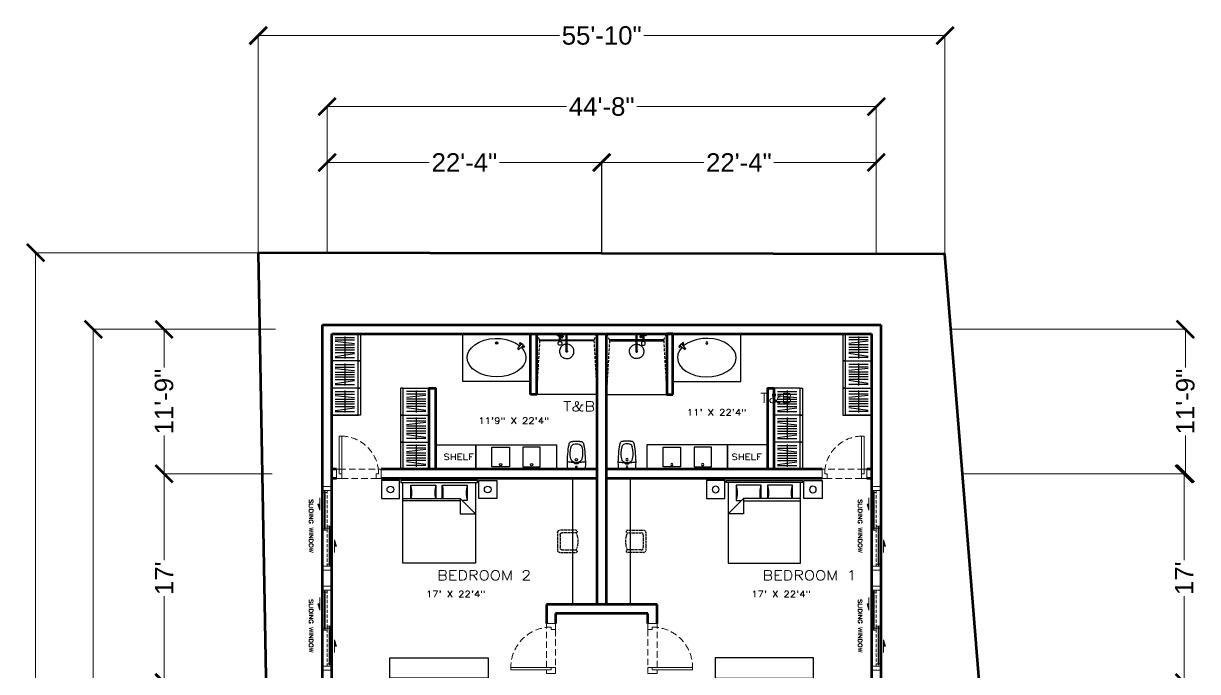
# Model space of a CAD drawing. Header units: millimetres. Extents: x 876 to 3359, y -248 to 1430.
# Drawn here: x 876 to 2021, y 798 to 1430 of the extents above; entities that cross this region are included whole.
import ezdxf

# ---------------------------------------------------------------- set-up
doc = ezdxf.new("R2010")
doc.units = ezdxf.units.MM
doc.linetypes.add('HIDDEN', pattern=[9.525, 6.35, -3.175])
doc.linetypes.add('HIDDEN2', pattern=[4.7625, 3.175, -1.5875])
doc.layers.get('0').update_dxf_attribs({"plot": 0})
for name, color, linetype, lineweight in [('DIMENSION', 251, 'Continuous', 18), ('DOOR', 8, 'Continuous', 20), ('FLOORING', 33, 'Continuous', 13), ('PERIMETER', 4, 'Continuous', 80), ('TEXT', 253, 'Continuous', 15), ('WALL', 2, 'Continuous', 70), ('WINDOW', 153, 'Continuous', 20)]:
    doc.layers.add(name, color=color, linetype=linetype, lineweight=lineweight)
doc.layers.add('FIXTURES', color=8, linetype='Continuous')
doc.layers.add('FURNITURE', color=8, linetype='Continuous')
doc.styles.get("Standard").update_dxf_attribs({"font": 'arial.ttf'})
doc.dimstyles.new('ISO-25', dxfattribs={"dimtxt": 18, "dimasz": 17, "dimexe": 1.25, "dimexo": 0.625, "dimgap": 3.125, "dimtad": 0, "dimtoh": 1, "dimdec": 0, "dimdsep": 46, "dimlunit": 4, "dimtxsty": 'Standard', "dimblk": 'ARCHTICK', "dimcen": 2.5, "dimclrd": 256, "dimclre": 256, "dimclrt": 256, "dimadec": 0, "dimazin": 0, "dimtfac": 1, "dimtdec": 0, "dimtmove": 0, "dimatfit": 3, "dimldrblk": 'DOT', "dimfxl": 1, "dimlwd": -1, "dimlwe": -1, "dimarcsym": 0})

# ---------------------------------------------------------------- blocks, each defined once
blk = doc.blocks.new('1000mm Hinged Door')
at = {"layer": 'DOOR', "linetype": 'HIDDEN'}
for p, q in [((2.4, 4.7), (41.8, 4.7)), ((39.4, -4.3), (2.4, -4.3))]:
    blk.add_line(p, q, dxfattribs=at)
at = {"layer": 'DOOR'}
blk.add_lwpolyline([(0, 0), (2.4, 0), (2.4, 39.4), (0, 39.4)], close=True, dxfattribs=at)
for points in [[(0, 4.7), (0, 0), (2.4, 0), (2.4, -4.3), (-3.6, -4.3), (-3.6, 4.7), (0, 4.7)], [(41.8, 4.7), (41.8, 0), (39.4, 0), (39.4, -4.3), (45.4, -4.3), (45.4, 4.7), (41.8, 4.7)]]:
    blk.add_lwpolyline(points, dxfattribs=at)
at = {"layer": 'DOOR', "linetype": 'HIDDEN'}
blk.add_arc((2.4, 0), 39.4, 0, 90, dxfattribs=at)
blk = doc.blocks.new('900mm Door')
at = {"layer": 'DOOR', "linetype": 'HIDDEN'}
for p, q in [((0, 4.6), (-38.4, 4.6)), ((-2.4, -4.4), (-36, -4.4))]:
    blk.add_line(p, q, dxfattribs=at)
at = {"layer": 'DOOR'}
blk.add_lwpolyline([(-2.4, 37), (0, 37), (0, 0), (-2.4, 0)], close=True, dxfattribs=at)
for points in [[(-38.4, 4.6), (-38.4, 0), (-36, 0), (-36, -4.4), (-41, -4.4), (-41, 4.6), (-38.4, 4.6)], [(0, 4.6), (0, 0), (-2.4, 0), (-2.4, -4.4), (2.6, -4.4), (2.6, 4.6), (0, 4.6)]]:
    blk.add_lwpolyline(points, dxfattribs=at)
at = {"layer": 'DOOR', "linetype": 'HIDDEN'}
blk.add_arc((-1.4, 0), 37, 91.5487, 180, dxfattribs=at)
blk = doc.blocks.new('3-DOOR WARDROBE')
at = {"layer": 'FURNITURE'}
for p, q in [((25.6, -79.2), (25.6, 0)), ((3.3, -3.4), (22.3, -3.4)), ((3.3, -5.9), (22.3, -5.9)), ((3.3, -7.2), (22.2, -9.4)), ((3.3, -10.8), (22.3, -10.8)), ((12.8, -2.4), (12.8, -24)), ((3.3, -13.2), (22.3, -13.2)), ((3.3, -15.6), (22.3, -15.6)), ((3.3, -18.1), (22.3, -18.1)), ((3.3, -21.9), (22.2, -19.2)), ((25.6, -26.4), (0, -26.4)), ((3.3, -23), (22.3, -23)), ((3.3, -29.8), (22.3, -29.8)), ((3.3, -32.3), (22.3, -32.3)), ((3.3, -33.6), (22.2, -35.8)), ((12.8, -28.8), (12.8, -50.4)), ((3.3, -37.2), (22.3, -37.2)), ((3.3, -39.6), (22.3, -39.6)), ((3.3, -42), (22.3, -42)), ((3.3, -44.5), (22.3, -44.5)), ((3.3, -48.3), (22.2, -45.6)), ((25.6, -52.8), (0, -52.8)), ((3.3, -49.4), (22.3, -49.4)), ((3.3, -56.2), (22.3, -56.2)), ((12.8, -55.2), (12.8, -76.8)), ((3.3, -58.7), (22.3, -58.7)), ((3.3, -60), (22.2, -62.2)), ((3.3, -63.6), (22.3, -63.6)), ((3.3, -66), (22.3, -66)), ((3.3, -68.4), (22.3, -68.4)), ((25.6, -79.2), (0, -79.2)), ((3.3, -70.9), (22.3, -70.9)), ((3.3, -74.7), (22.2, -72)), ((3.3, -75.8), (22.3, -75.8))]:
    blk.add_line(p, q, dxfattribs=at)
blk.add_lwpolyline([(25.6, 0), (0, 0), (0, -79.2), (25.6, -79.2)], close=True, dxfattribs=at)
for points in [[(25.6, 0), (28, 0), (28, -26.4), (25.6, -26.4), (25.6, 0)], [(25.6, -26.4), (28, -26.4), (28, -52.8), (25.6, -52.8), (25.6, -26.4)], [(25.6, -52.8), (28, -52.8), (28, -79.2), (25.6, -79.2), (25.6, -52.8)]]:
    blk.add_lwpolyline(points, dxfattribs=at)
for p in [(25.6, -26.4), (25.6, -52.8), (25.6, -79.2)]:
    blk.add_point(p, dxfattribs=at)
blk = doc.blocks.new('_ArchTick')
at = {"color": 0, "linetype": 'ByBlock', "const_width": 0.15}
blk.add_lwpolyline([(-0.5, -0.5), (0.5, 0.5)], dxfattribs=at)
blk = doc.blocks.new('*D15')
at = {"layer": 'DIMENSION', "transparency": 16777216}
for p, q in [((1118.5, 990.7), (1011.8, 990.7)), ((1013, 990.7), (1013, 906.3)), ((1013, 786.8), (1013, 871.2)), ((1118.5, 786.8), (1011.8, 786.8))]:
    blk.add_line(p, q, dxfattribs=at)
at = {"layer": 'DIMENSION', "transparency": 16777216, "xscale": 17, "yscale": 17, "zscale": 17}
for p, rotation in [((1013, 990.7), 90), ((1013, 786.8), 270)]:
    blk.add_blockref('_ArchTick', p, dxfattribs=dict(at, rotation=rotation))
at = {"layer": 'DIMENSION', "transparency": 16777216, "insert": (1013, 888.7), "char_height": 18, "attachment_point": 5, "rotation": 90}
blk.add_mtext("17'", dxfattribs=at)
blk = doc.blocks.new('_Dot')
at = {"color": 0, "linetype": 'ByBlock', "lineweight": -2}
blk.add_line((-0.5, 0), (-1, 0), dxfattribs=at)
at = {"color": 0, "linetype": 'ByBlock', "const_width": 0.5}
blk.add_lwpolyline([(-0.25, 0, 1), (0.25, 0, 1)], format="xyb", close=True, dxfattribs=at)
blk = doc.blocks.new('*D16')
at = {"layer": 'DIMENSION', "transparency": 16777216}
for p, q in [((1118.5, 1131.7), (1011.8, 1131.7)), ((1013, 1131.7), (1013, 1094.4)), ((1013, 990.7), (1013, 1028)), ((1118.5, 990.7), (1011.8, 990.7))]:
    blk.add_line(p, q, dxfattribs=at)
at = {"layer": 'DIMENSION', "transparency": 16777216, "xscale": 17, "yscale": 17, "zscale": 17}
for p, rotation in [((1013, 1131.7), 90), ((1013, 990.7), 270)]:
    blk.add_blockref('_ArchTick', p, dxfattribs=dict(at, rotation=rotation))
at = {"layer": 'DIMENSION', "transparency": 16777216, "insert": (1013, 1061.2), "char_height": 18, "attachment_point": 5, "rotation": 90}
blk.add_mtext('11\'-9"', dxfattribs=at)
blk = doc.blocks.new('*D17')
at = {"layer": 'DIMENSION', "transparency": 16777216}
for p, q in [((1121.8, 1131.7), (942.7, 1131.7)), ((943.9, 1131.7), (943.9, 717.5)), ((943.9, 235.4), (943.9, 649.6)), ((1121.8, 235.4), (942.7, 235.4))]:
    blk.add_line(p, q, dxfattribs=at)
at = {"layer": 'DIMENSION', "transparency": 16777216, "xscale": 17, "yscale": 17, "zscale": 17}
for p, rotation in [((943.9, 1131.7), 90), ((943.9, 235.4), 270)]:
    blk.add_blockref('_ArchTick', p, dxfattribs=dict(at, rotation=rotation))
at = {"layer": 'DIMENSION', "transparency": 16777216, "insert": (943.9, 683.5), "char_height": 18, "attachment_point": 5, "rotation": 90}
blk.add_mtext('74\'-8"', dxfattribs=at)
blk = doc.blocks.new('*D21')
at = {"layer": 'DIMENSION', "transparency": 16777216}
for p, q in [((1792.9, 990.7), (2009.6, 990.7)), ((2008.4, 990.7), (2008.4, 906.3)), ((2008.4, 786.8), (2008.4, 871.2)), ((1809.9, 786.8), (2009.6, 786.8))]:
    blk.add_line(p, q, dxfattribs=at)
at = {"layer": 'DIMENSION', "transparency": 16777216, "xscale": 17, "yscale": 17, "zscale": 17}
for p, rotation in [((2008.4, 990.7), 90), ((2008.4, 786.8), 270)]:
    blk.add_blockref('_ArchTick', p, dxfattribs=dict(at, rotation=rotation))
at = {"layer": 'DIMENSION', "transparency": 16777216, "insert": (2008.4, 888.7), "char_height": 18, "attachment_point": 5, "rotation": 90}
blk.add_mtext("17'", dxfattribs=at)
blk = doc.blocks.new('*D22')
at = {"layer": 'DIMENSION', "transparency": 16777216}
for p, q in [((1781.6, 1131.7), (2010.9, 1131.7)), ((2009.6, 1131.7), (2009.6, 1094.4)), ((2009.6, 990.7), (2009.6, 1028)), ((1793.5, 990.7), (2010.9, 990.7))]:
    blk.add_line(p, q, dxfattribs=at)
at = {"layer": 'DIMENSION', "transparency": 16777216, "xscale": 17, "yscale": 17, "zscale": 17}
for p, rotation in [((2009.6, 1131.7), 90), ((2009.6, 990.7), 270)]:
    blk.add_blockref('_ArchTick', p, dxfattribs=dict(at, rotation=rotation))
at = {"layer": 'DIMENSION', "transparency": 16777216, "insert": (2009.6, 1061.2), "char_height": 18, "attachment_point": 5, "rotation": 90}
blk.add_mtext('11\'-9"', dxfattribs=at)
blk = doc.blocks.new('1m x 1m Sliding Window')
at = {"layer": 'WINDOW'}
h = blk.add_hatch(color=256, dxfattribs=at)
h.dxf.hatch_style = 1
h.paths.add_polyline_path([(58.4, 11.7), (58.4, 13.5), (52.3, 11.7)])
h = blk.add_hatch(color=256, dxfattribs=at)
h.dxf.hatch_style = 1
h.paths.add_polyline_path([(17.3, -2.7), (17.3, -4.5), (23.4, -2.7)])
at = {"layer": 'WINDOW', "linetype": 'HIDDEN2'}
blk.add_line((3.9, 4.5), (77.9, 4.5), dxfattribs=at)
at = {"layer": 'WINDOW'}
for points in [[(64.6, 11.7), (52.3, 11.7), (58.4, 13.5), (58.4, 11.7)], [(3.9, 4.5), (3.9, 0), (5.9, 0), (5.9, 1.9), (4.9, 1.9), (4.9, 2.6), (5.9, 2.6), (5.9, 4.5), (3.9, 4.5)], [(38.9, 9), (38.9, 4.5), (40.9, 4.5), (40.9, 6.4), (39.9, 6.4), (39.9, 7.1), (40.9, 7.1), (40.9, 9), (38.9, 9)], [(42.9, 4.5), (42.9, 0), (40.9, 0), (40.9, 1.9), (41.9, 1.9), (41.9, 2.6), (40.9, 2.6), (40.9, 4.5), (42.9, 4.5)], [(77.9, 9), (77.9, 4.5), (75.9, 4.5), (75.9, 6.4), (76.9, 6.4), (76.9, 7.1), (75.9, 7.1), (75.9, 9), (77.9, 9)], [(11.1, -2.7), (23.4, -2.7), (17.3, -4.5), (17.3, -2.7)]]:
    blk.add_lwpolyline(points, dxfattribs=at)
for points in [[(0, 9), (3.9, 9), (3.9, 0), (0, 0)], [(3.9, 9), (77.9, 9), (77.9, 0), (3.9, 0)], [(4.9, 1.9), (4.9, 2.6), (41.9, 2.6), (41.9, 1.9)], [(39.9, 6.4), (39.9, 7.1), (76.9, 7.1), (76.9, 6.4)], [(77.9, 9), (81.9, 9), (81.9, 0), (77.9, 0)]]:
    blk.add_lwpolyline(points, close=True, dxfattribs=at)
blk = doc.blocks.new('*D29')
at = {"layer": 'DIMENSION', "transparency": 16777216}
for p, q in [((1172.1, 1207), (1172.1, 1295.9)), ((1172.1, 1294.6), (1271.8, 1294.6)), ((1439.9, 1294.6), (1340.2, 1294.6)), ((1439.9, 1207), (1439.9, 1295.9))]:
    blk.add_line(p, q, dxfattribs=at)
at = {"layer": 'DIMENSION', "transparency": 16777216, "xscale": 17, "yscale": 17, "zscale": 17, "rotation": 180}
blk.add_blockref('_ArchTick', (1172.1, 1294.6), dxfattribs=at)
at = {"layer": 'DIMENSION', "transparency": 16777216, "xscale": 17, "yscale": 17, "zscale": 17}
blk.add_blockref('_ArchTick', (1439.9, 1294.6), dxfattribs=at)
at = {"layer": 'DIMENSION', "transparency": 16777216, "insert": (1306, 1294.6), "char_height": 18, "attachment_point": 5}
blk.add_mtext('22\'-4"', dxfattribs=at)
blk = doc.blocks.new('*D30')
at = {"layer": 'DIMENSION', "transparency": 16777216}
for p, q in [((1440, 1206.4), (1440, 1295.9)), ((1440, 1294.6), (1539.7, 1294.6)), ((1707.9, 1294.6), (1608.1, 1294.6)), ((1707.9, 1205.9), (1707.9, 1295.9))]:
    blk.add_line(p, q, dxfattribs=at)
at = {"layer": 'DIMENSION', "transparency": 16777216, "xscale": 17, "yscale": 17, "zscale": 17, "rotation": 180}
blk.add_blockref('_ArchTick', (1440, 1294.6), dxfattribs=at)
at = {"layer": 'DIMENSION', "transparency": 16777216, "xscale": 17, "yscale": 17, "zscale": 17}
blk.add_blockref('_ArchTick', (1707.9, 1294.6), dxfattribs=at)
at = {"layer": 'DIMENSION', "transparency": 16777216, "insert": (1573.9, 1294.6), "char_height": 18, "attachment_point": 5}
blk.add_mtext('22\'-4"', dxfattribs=at)
blk = doc.blocks.new('*D31')
at = {"layer": 'DIMENSION', "transparency": 16777216}
for p, q in [((1172.1, 1207), (1172.1, 1350.4)), ((1172.1, 1349.1), (1405.6, 1349.1)), ((1707.9, 1349.1), (1474.4, 1349.1)), ((1707.9, 1205.9), (1707.9, 1350.4))]:
    blk.add_line(p, q, dxfattribs=at)
at = {"layer": 'DIMENSION', "transparency": 16777216, "xscale": 17, "yscale": 17, "zscale": 17, "rotation": 180}
blk.add_blockref('_ArchTick', (1172.1, 1349.1), dxfattribs=at)
at = {"layer": 'DIMENSION', "transparency": 16777216, "xscale": 17, "yscale": 17, "zscale": 17}
blk.add_blockref('_ArchTick', (1707.9, 1349.1), dxfattribs=at)
at = {"layer": 'DIMENSION', "transparency": 16777216, "insert": (1440, 1349.1), "char_height": 18, "attachment_point": 5}
blk.add_mtext('44\'-8"', dxfattribs=at)
blk = doc.blocks.new('*D36')
at = {"layer": 'DIMENSION', "transparency": 16777216}
for p, q in [((1104.3, 1206.5), (886.3, 1206.5)), ((887.6, 1206.5), (887.6, 643.4)), ((887.6, -0.1), (887.6, 563)), ((1126, -0.1), (886.3, -0.1))]:
    blk.add_line(p, q, dxfattribs=at)
at = {"layer": 'DIMENSION', "transparency": 16777216, "xscale": 17, "yscale": 17, "zscale": 17}
for p, rotation in [((887.6, 1206.5), 90), ((887.6, -0.1), 270)]:
    blk.add_blockref('_ArchTick', p, dxfattribs=dict(at, rotation=rotation))
at = {"layer": 'DIMENSION', "transparency": 16777216, "insert": (887.6, 603.2), "char_height": 18, "attachment_point": 5, "rotation": 90}
blk.add_mtext('100\'-7"', dxfattribs=at)
blk = doc.blocks.new('*D37')
at = {"layer": 'DIMENSION', "transparency": 16777216}
for p, q in [((1104.9, 1207.1), (1104.9, 1419.7)), ((1104.9, 1418.5), (1398.9, 1418.5)), ((1775, 1418.5), (1481, 1418.5)), ((1775, 1205.8), (1775, 1419.7))]:
    blk.add_line(p, q, dxfattribs=at)
at = {"layer": 'DIMENSION', "transparency": 16777216, "xscale": 17, "yscale": 17, "zscale": 17, "rotation": 180}
blk.add_blockref('_ArchTick', (1104.9, 1418.5), dxfattribs=at)
at = {"layer": 'DIMENSION', "transparency": 16777216, "xscale": 17, "yscale": 17, "zscale": 17}
blk.add_blockref('_ArchTick', (1775, 1418.5), dxfattribs=at)
at = {"layer": 'DIMENSION', "transparency": 16777216, "insert": (1440, 1418.5), "char_height": 18, "attachment_point": 5}
blk.add_mtext('55\'-10"', dxfattribs=at)
blk = doc.blocks.new('BATHROOM SINK')
at = {"layer": 'FIXTURES'}
for points in [[(0, 0), (0, 23.6), (78.7, 23.6), (78.7, 0)], [(15.8, 21.5), (32.8, 21.5), (32.8, 2.1), (15.8, 2.1)], [(63, 21.5), (46, 21.5), (46, 2.1), (63, 2.1)]]:
    blk.add_lwpolyline(points, close=True, dxfattribs=at)
for centre in [(24.3, 4.4), (54.5, 4.4)]:
    blk.add_circle(centre, 1.05, dxfattribs=at)
blk = doc.blocks.new('BIDET-01')
at = {"layer": 'FIXTURES'}
blk.add_line((0.018, -0.107), (-0.018, -0.107), dxfattribs=at)
for centre, radius, start, end in [((0, -2), 2, 85.4587, 94.5413), ((1.566, -0.127), 1.75, 176.8297, 184.339), ((-0.156, -0.031), 0.025, 94.5413, 176.8297), ((-0.112, -0.391), 0.25, 96.1414, 104.7575), ((0, -1.334), 1.2, 92.806, 96.6395), ((0.348, -0.327), 0.475, 165.6449, 196.0093), ((-0.024, -0.231), 0.091, 101.4455, 165.6449), ((-0.06, -0.116), 0.02, 273.5953, 338.9803), ((0, -0.35), 0.212, 78.5545, 101.4455), ((-0.018, -0.132), 0.025, 90, 158.9763), ((0, -0.196), 0.023, 90, 270), ((0, -0.046), 0.0175, 90, 270), ((0, -0.046), 0.0175, 270, 90), ((0, -0.196), 0.023, 270, 90), ((0.018, -0.132), 0.025, 21.0237, 90), ((0.06, -0.116), 0.02, 201.0197, 266.4047), ((0.024, -0.231), 0.091, 14.3551, 78.5545), ((0, -1.334), 1.2, 83.3605, 87.194), ((-0.348, -0.327), 0.475, 343.9907, 14.3551), ((0.112, -0.391), 0.25, 75.2425, 83.8586), ((0.156, -0.031), 0.025, 3.1703, 85.4587), ((-1.566, -0.127), 1.75, 355.661, 3.1703), ((2.315, -0.087), 2.5, 183.9491, 188.4725), ((0.287, -0.389), 0.45, 188.4725, 199.0968), ((-0.032, -0.436), 0.08, 196.0093, 254.0092), ((0.032, -0.436), 0.08, 285.9908, 343.9907), ((-0.287, -0.389), 0.45, 340.9032, 351.5275), ((-2.315, -0.087), 2.5, 351.5275, 356.0509), ((-0.1, -0.523), 0.04, 199.0968, 258.5866), ((-0.05, -0.319), 0.25, 256.4947, 264.6535), ((0, 0.78), 1.35, 266.9077, 273.0923), ((0, -0.325), 0.195, 254.0092, 285.9908), ((0.05, -0.319), 0.25, 275.3465, 283.5053), ((0.1, -0.523), 0.04, 281.4134, 340.9032)]:
    blk.add_arc(centre, radius, start, end, dxfattribs=at)
blk = doc.blocks.new('BAÑERA OVALADA-05')
at = {"layer": 'FIXTURES'}
for p, q in [((0, -1.5), (0, 0)), ((0, 0), (1.05, 0)), ((0.235, -0.17), (0.227, -0.179)), ((0.323, -0.277), (0.228, -0.205)), ((0.341, -0.258), (0.262, -0.169)), ((1.05, 0), (1.05, -1.5)), ((0.332, -0.276), (0.341, -0.267)), ((1.05, -1.5), (0, -1.5))]:
    blk.add_line(p, q, dxfattribs=at)
for centre, radius in [((0.211, -0.224), 0.0187), ((0.211, -0.224), 0.0163), ((0.279, -0.15), 0.0187), ((0.279, -0.15), 0.0163), ((0.2, -0.75), 0.025), ((0.2, -0.75), 0.0213)]:
    blk.add_circle(centre, radius, dxfattribs=at)
for centre, radius, start, end in [((0.24, -0.191), 0.0187, 137.1475, 238.5687), ((0.249, -0.182), 0.0187, 35.7263, 137.1475), ((0.336, -0.263), 0.00628, 311.4369, 47.1475), ((0.327, -0.273), 0.00628, 227.1475, 322.8581)]:
    blk.add_arc(centre, radius, start, end, dxfattribs=at)
at = {"layer": 'FIXTURES', "extrusion": (0, 0, -1)}
blk.add_ellipse((0.525, -0.75), major_axis=(0, 0.65), ratio=0.653846, start_param=-0.575596, end_param=5.628539, dxfattribs=at)
blk = doc.blocks.new('Handheld Shower set pl')
at = {"layer": 'FIXTURES'}
for p, q in [((255, 329), (274, 320)), ((262, 341), (280, 332)), ((274, 320), (277, 318)), ((280, 317), (277, 318)), ((288, 329), (280, 332)), ((280, 332), (283, 331)), ((280, 317), (282, 316)), ((295, 310), (282, 316)), ((308, 319), (288, 329)), ((353, 341), (289, 341)), ((289, 341), (289, 338)), ((289, 338), (308, 338)), ((295, 310), (309, 303)), ((308, 338), (308, 319)), ((308, 338), (334, 338)), ((308, 319), (308, 319)), ((308, 319), (308, 306)), ((308, 306), (309, 303)), ((309, 303), (310, 300)), ((309, 303), (309, 303)), ((310, 300), (312, 297)), ((312, 297), (315, 295)), ((315, 295), (318, 294)), ((318, 294), (321, 293)), ((321, 293), (324, 294)), ((324, 294), (327, 295)), ((327, 295), (330, 297)), ((327, 295), (327, 295)), ((327, 295), (353, 282)), ((330, 297), (332, 300)), ((332, 300), (333, 303)), ((333, 303), (334, 306)), ((334, 338), (334, 307)), ((334, 338), (353, 338)), ((334, 307), (334, 306)), ((356, 296), (334, 307)), ((353, 341), (353, 338)), ((354, 288), (353, 287)), ((353, 287), (353, 286)), ((353, 286), (353, 284)), ((353, 284), (353, 283)), ((354, 296), (356, 296)), ((354, 296), (354, 293)), ((354, 293), (359, 293)), ((355, 290), (354, 289)), ((354, 289), (354, 288)), ((355, 289), (354, 288)), ((354, 288), (354, 287)), ((354, 287), (354, 285)), ((354, 285), (354, 284)), ((354, 283), (354, 284)), ((356, 291), (355, 290)), ((356, 290), (355, 289)), ((355, 285), (356, 285)), ((355, 284), (355, 285)), ((356, 296), (391, 296)), ((357, 292), (356, 291)), ((357, 291), (356, 290)), ((356, 285), (357, 285)), ((358, 293), (357, 292)), ((358, 292), (357, 291)), ((357, 291), (357, 291)), ((357, 285), (358, 286)), ((359, 293), (358, 293)), ((360, 293), (358, 292)), ((358, 286), (359, 286)), ((360, 294), (359, 293)), ((359, 293), (359, 293)), ((359, 286), (360, 286)), ((362, 294), (360, 294)), ((361, 293), (360, 293)), ((360, 286), (361, 286)), ((362, 293), (361, 293)), ((361, 286), (362, 286)), ((363, 294), (362, 294)), ((363, 293), (362, 293)), ((362, 286), (364, 286)), ((363, 293), (363, 297)), ((364, 294), (363, 294)), ((364, 293), (363, 293)), ((366, 294), (364, 294)), ((365, 293), (364, 293)), ((364, 286), (365, 286)), ((367, 293), (365, 293)), ((365, 286), (366, 286)), ((367, 293), (366, 294)), ((366, 286), (367, 286)), ((368, 293), (367, 293)), ((367, 293), (373, 293)), ((367, 293), (367, 293)), ((368, 292), (367, 293)), ((367, 286), (368, 286)), ((369, 292), (368, 293)), ((369, 291), (368, 292)), ((368, 286), (369, 285)), ((370, 291), (369, 292)), ((370, 291), (369, 291)), ((369, 285), (370, 285)), ((371, 290), (370, 291)), ((370, 290), (370, 291)), ((371, 289), (370, 290)), ((370, 285), (371, 285)), ((372, 289), (371, 290)), ((372, 288), (371, 289)), ((371, 285), (371, 284)), ((373, 288), (372, 289)), ((372, 288), (372, 289)), ((372, 289), (372, 289)), ((373, 288), (372, 288)), ((372, 287), (372, 288)), ((372, 285), (372, 287)), ((373, 284), (372, 285)), ((373, 288), (373, 293)), ((373, 287), (373, 288)), ((373, 288), (373, 288)), ((373, 286), (373, 287)), ((373, 284), (373, 286)), ((373, 283), (373, 284)), ((373, 283), (373, 284)), ((380, 341), (430, 341)), ((380, 340), (380, 336)), ((380, 336), (430, 336)), ((382, 335), (429, 335)), ((392, 296), (392, 279)), ((392, 296), (392, 279)), ((392, 296), (392, 271)), ((392, 296), (392, 296)), ((393, 296), (396, 296)), ((396, 335), (396, 296)), ((396, 284), (396, 296)), ((415, 296), (415, 335)), ((415, 296), (417, 296)), ((415, 296), (415, 284)), ((418, 296), (418, 279)), ((418, 296), (418, 279)), ((418, 296), (419, 296)), ((419, 296), (443, 296)), ((419, 296), (419, 271)), ((431, 340), (431, 336)), ((444, 272), (444, 295)), ((460, 341), (460, 331)), ((592, 341), (460, 341)), ((460, 331), (506, 331)), ((506, 331), (506, 331)), ((506, 331), (506, 331)), ((506, 331), (506, 331)), ((506, 330), (506, 331)), ((506, 331), (546, 331)), ((507, 330), (506, 330)), ((506, 330), (506, 330)), ((507, 330), (507, 330)), ((507, 330), (507, 330)), ((507, 330), (507, 330)), ((507, 329), (507, 330)), ((507, 320), (507, 329)), ((507, 329), (544, 329)), ((544, 329), (507, 329)), ((507, 329), (507, 329)), ((511, 320), (507, 320)), ((511, 94), (511, 320)), ((539, 320), (511, 320)), ((539, 94), (539, 320)), ((544, 320), (539, 320)), ((544, 330), (544, 329)), ((545, 330), (544, 330)), ((544, 329), (544, 320)), ((544, 329), (544, 329)), ((545, 331), (545, 330)), ((545, 331), (545, 331)), ((546, 331), (545, 331)), ((545, 330), (545, 330)), ((545, 330), (545, 330)), ((545, 330), (545, 330)), ((545, 330), (545, 330)), ((546, 331), (592, 331)), ((546, 331), (546, 331)), ((592, 331), (592, 341)), ((350, 267), (350, 268)), ((350, 268), (351, 268)), ((350, 267), (350, 158)), ((351, 269), (352, 270)), ((351, 268), (351, 269)), ((352, 270), (353, 270)), ((353, 283), (353, 282)), ((353, 282), (353, 281)), ((353, 282), (353, 282)), ((353, 281), (354, 280)), ((353, 270), (353, 271)), ((353, 271), (353, 271)), ((353, 271), (353, 271)), ((353, 271), (353, 271)), ((354, 271), (353, 271)), ((353, 263), (353, 271)), ((353, 271), (353, 271)), ((353, 158), (353, 263)), ((354, 284), (355, 284)), ((354, 283), (354, 284)), ((354, 283), (354, 283)), ((354, 283), (354, 283)), ((354, 282), (354, 283)), ((354, 283), (354, 282)), ((354, 281), (354, 282)), ((354, 280), (354, 282)), ((354, 282), (354, 282)), ((354, 282), (354, 281)), ((354, 280), (355, 281)), ((354, 280), (354, 280)), ((354, 279), (354, 280)), ((354, 279), (354, 280)), ((354, 280), (354, 280)), ((354, 279), (354, 279)), ((354, 279), (354, 278)), ((354, 278), (354, 278)), ((354, 274), (354, 278)), ((354, 271), (354, 274)), ((354, 274), (354, 274)), ((354, 271), (354, 271)), ((354, 271), (354, 271)), ((354, 271), (354, 271)), ((354, 271), (354, 271)), ((354, 271), (355, 271)), ((354, 271), (354, 271)), ((354, 271), (354, 271)), ((354, 271), (354, 271)), ((354, 271), (354, 271)), ((354, 271), (354, 271)), ((354, 271), (354, 271)), ((354, 271), (354, 271)), ((354, 271), (354, 271)), ((354, 271), (354, 271)), ((355, 281), (356, 281)), ((355, 271), (355, 271)), ((355, 271), (356, 271)), ((355, 271), (355, 271)), ((355, 271), (355, 271)), ((355, 271), (355, 271)), ((355, 271), (355, 271)), ((356, 281), (357, 281)), ((356, 271), (356, 271)), ((356, 271), (356, 271)), ((356, 271), (356, 271)), ((356, 271), (356, 271)), ((356, 271), (356, 271)), ((357, 271), (356, 271)), ((357, 281), (357, 282)), ((357, 282), (358, 282)), ((369, 271), (357, 271)), ((357, 271), (357, 271)), ((357, 271), (357, 271)), ((358, 282), (360, 282)), ((360, 282), (361, 282)), ((361, 282), (362, 282)), ((362, 282), (363, 282)), ((364, 282), (363, 282)), ((364, 282), (365, 282)), ((365, 282), (367, 282)), ((375, 10), (365, -11)), ((367, 282), (368, 282)), ((368, 282), (369, 282)), ((369, 282), (370, 281)), ((370, 271), (369, 271)), ((369, 271), (369, 271)), ((370, 281), (370, 281)), ((370, 281), (371, 281)), ((370, 271), (370, 271)), ((370, 271), (370, 271)), ((370, 271), (371, 271)), ((370, 271), (370, 271)), ((370, 271), (370, 271)), ((370, 271), (370, 271)), ((371, 284), (372, 284)), ((371, 281), (372, 280)), ((371, 271), (371, 271)), ((371, 271), (371, 271)), ((371, 271), (371, 271)), ((371, 271), (371, 271)), ((371, 271), (372, 271)), ((371, 271), (371, 271)), ((372, 284), (372, 283)), ((372, 283), (372, 283)), ((372, 283), (373, 283)), ((372, 283), (372, 282)), ((372, 281), (372, 282)), ((372, 282), (372, 282)), ((373, 282), (372, 281)), ((372, 282), (372, 282)), ((372, 282), (373, 282)), ((372, 282), (372, 281)), ((372, 281), (372, 281)), ((372, 279), (373, 280)), ((372, 280), (372, 280)), ((372, 280), (372, 279)), ((373, 279), (372, 279)), ((372, 279), (372, 279)), ((372, 279), (372, 279)), ((372, 278), (373, 278)), ((372, 277), (372, 278)), ((372, 274), (373, 274)), ((372, 271), (372, 271)), ((372, 271), (372, 271)), ((372, 271), (372, 271)), ((372, 271), (372, 271)), ((372, 271), (372, 271)), ((372, 271), (373, 271)), ((372, 271), (372, 271)), ((372, 271), (372, 271)), ((372, 271), (372, 271)), ((372, 271), (373, 271)), ((372, 271), (373, 271)), ((373, 282), (373, 283)), ((373, 283), (373, 282)), ((373, 281), (373, 282)), ((373, 282), (373, 280)), ((373, 280), (373, 281)), ((373, 280), (373, 279)), ((373, 278), (373, 279)), ((373, 274), (373, 278)), ((373, 274), (373, 271)), ((373, 271), (373, 271)), ((373, 271), (373, 271)), ((373, 271), (373, 271)), ((373, 271), (373, 271)), ((373, 271), (373, 271)), ((373, 271), (373, 271)), ((373, 271), (373, 271)), ((373, 271), (373, 158)), ((373, 271), (373, 271)), ((373, 271), (373, 271)), ((373, 271), (373, 271)), ((373, 271), (373, 270)), ((373, 271), (376, 271)), ((373, 271), (373, 271)), ((373, 270), (374, 270)), ((374, 270), (375, 269)), ((375, 269), (375, 268)), ((375, 268), (376, 268)), ((388, 28), (375, 10)), ((376, 271), (391, 271)), ((376, 271), (423, 249)), ((376, 268), (376, 267)), ((376, 267), (376, 158)), ((403, 46), (388, 28)), ((392, 279), (392, 279)), ((392, 279), (392, 278)), ((392, 279), (392, 279)), ((392, 279), (392, 278)), ((392, 279), (392, 279)), ((392, 279), (392, 279)), ((392, 272), (392, 279)), ((392, 272), (392, 278)), ((392, 271), (392, 272)), ((392, 272), (392, 272)), ((392, 272), (392, 272)), ((392, 272), (392, 272)), ((392, 272), (392, 272)), ((392, 272), (392, 272)), ((392, 272), (392, 272)), ((392, 272), (392, 272)), ((392, 272), (392, 272)), ((392, 272), (392, 272)), ((392, 272), (392, 272)), ((393, 271), (392, 271)), ((393, 271), (393, 271)), ((393, 271), (393, 271)), ((393, 271), (393, 271)), ((393, 271), (393, 271)), ((393, 271), (393, 271)), ((393, 271), (393, 271)), ((393, 271), (393, 271)), ((393, 271), (393, 271)), ((393, 271), (393, 271)), ((393, 271), (393, 271)), ((393, 271), (393, 271)), ((393, 271), (393, 271)), ((393, 271), (393, 271)), ((393, 271), (393, 271)), ((393, 271), (393, 271)), ((393, 271), (393, 271)), ((393, 271), (409, 271)), ((396, 283), (396, 284)), ((396, 281), (396, 283)), ((396, 280), (396, 281)), ((397, 279), (396, 280)), ((397, 278), (397, 279)), ((398, 277), (397, 278)), ((399, 276), (398, 277)), ((400, 276), (399, 276)), ((401, 275), (400, 276)), ((402, 275), (401, 275)), ((403, 274), (402, 275)), ((405, 274), (403, 274)), ((421, 60), (403, 46)), ((406, 274), (405, 274)), ((407, 274), (406, 274)), ((408, 275), (407, 274)), ((409, 275), (408, 275)), ((410, 276), (409, 275)), ((409, 271), (417, 271)), ((409, 271), (429, 261)), ((411, 276), (410, 276)), ((412, 277), (411, 276)), ((413, 278), (412, 277)), ((414, 280), (413, 279)), ((413, 279), (413, 278)), ((415, 283), (414, 281)), ((414, 281), (414, 280)), ((415, 284), (415, 283)), ((417, 271), (418, 271)), ((417, 271), (417, 271)), ((417, 271), (417, 271)), ((417, 271), (417, 271)), ((417, 271), (417, 271)), ((417, 271), (417, 271)), ((417, 271), (417, 271)), ((417, 271), (417, 271)), ((418, 272), (418, 279)), ((418, 272), (418, 278)), ((418, 271), (418, 272)), ((418, 272), (418, 272)), ((418, 272), (418, 272)), ((418, 272), (418, 272)), ((418, 272), (418, 272)), ((418, 272), (418, 272)), ((418, 272), (418, 272)), ((418, 272), (418, 272)), ((418, 272), (418, 272)), ((418, 272), (418, 272)), ((418, 272), (419, 272)), ((418, 271), (418, 271)), ((418, 271), (418, 271)), ((418, 271), (418, 271)), ((418, 271), (418, 271)), ((418, 271), (418, 271)), ((419, 271), (443, 271)), ((440, 73), (421, 60)), ((423, 249), (428, 248)), ((428, 248), (431, 250)), ((433, 258), (429, 261)), ((431, 250), (433, 252)), ((433, 255), (433, 258)), ((433, 252), (433, 255)), ((461, 83), (440, 73)), ((482, 90), (461, 83)), ((505, 94), (482, 90)), ((511, 94), (505, 94)), ((511, -66), (511, 94)), ((551, 93), (539, 94)), ((539, -66), (539, 94)), ((573, 89), (551, 93)), ((595, 81), (573, 89)), ((615, 70), (595, 81)), ((634, 57), (615, 70)), ((651, 42), (634, 57)), ((666, 25), (651, 42)), ((678, 6), (666, 25)), ((688, -15), (678, 6)), ((352, -55), (350, -78)), ((350, -78), (352, -100)), ((357, -32), (352, -55)), ((352, -100), (356, -123)), ((356, -123), (363, -145)), ((365, -11), (357, -32)), ((363, -145), (373, -165)), ((373, -165), (385, -185)), ((385, -185), (400, -202)), ((400, -202), (417, -217)), ((417, -217), (436, -230)), ((436, -230), (456, -241)), ((456, -241), (478, -248)), ((478, -248), (500, -253)), ((500, -253), (523, -255)), ((506, -80), (507, -75)), ((507, -85), (506, -80)), ((507, -75), (509, -70)), ((509, -89), (507, -85)), ((509, -70), (511, -66)), ((512, -93), (509, -89)), ((511, -80), (511, -66)), ((511, -80), (512, -83)), ((512, -83), (513, -87)), ((516, -97), (512, -93)), ((513, -87), (516, -90)), ((516, -90), (518, -92)), ((520, -98), (516, -97)), ((518, -92), (522, -93)), ((525, -99), (520, -98)), ((522, -93), (525, -94)), ((523, -255), (546, -254)), ((525, -94), (529, -93)), ((530, -98), (525, -99)), ((529, -93), (532, -92)), ((535, -97), (530, -98)), ((532, -92), (535, -90)), ((535, -90), (538, -87)), ((539, -93), (535, -97)), ((538, -87), (539, -83)), ((539, -66), (542, -70)), ((539, -80), (539, -66)), ((539, -83), (539, -80)), ((542, -89), (539, -93)), ((542, -70), (544, -75)), ((544, -85), (542, -89)), ((544, -75), (545, -80)), ((545, -80), (544, -85)), ((546, -254), (568, -250)), ((568, -250), (590, -242)), ((590, -242), (611, -233)), ((611, -233), (630, -220)), ((630, -220), (647, -205)), ((647, -205), (663, -188)), ((663, -188), (676, -169)), ((676, -169), (686, -149)), ((686, -149), (694, -127)), ((695, -37), (688, -15)), ((694, -127), (699, -105)), ((699, -59), (695, -37)), ((700, -82), (699, -59)), ((699, -105), (700, -82))]:
    blk.add_line(p, q, dxfattribs=at)
blk.add_lwpolyline([(255, 329), (254, 330), (253, 330), (253, 331), (252, 331), (252, 332), (252, 332), (252, 332), (252, 332), (252, 333), (252, 333), (251, 333), (251, 334), (251, 334), (251, 334), (251, 335), (251, 335), (251, 336), (251, 336), (251, 336), (251, 337), (251, 337), (252, 337), (252, 338), (252, 338), (252, 338), (252, 339), (252, 339), (253, 339), (253, 339), (253, 340), (253, 340), (254, 340), (254, 340), (254, 341), (255, 341), (255, 341), (255, 341), (256, 341), (256, 341), (256, 342), (256, 342), (256, 342), (256, 342), (257, 342), (257, 342), (257, 342), (257, 342), (258, 342), (258, 342), (259, 342), (259, 342), (260, 341), (260, 341), (261, 341), (262, 341), (262, 341)], dxfattribs=at)
blk.add_circle((363, 113), 46.6, dxfattribs=at)
for centre, radius, start, end in [((380, 340), 0.344, 86.4523, 162.0345), ((380, 337), 0.344, 197.9655, 273.5477), ((382, 336), 1.16, 189.8715, 268.521), ((391, 296), 0.512, 11.477, 75.5526), ((394, 294), 1.97, 102.3058, 144.97), ((417, 294), 1.97, 35.03, 77.6942), ((419, 296), 0.512, 104.4474, 168.523), ((429, 336), 1.16, 271.479, 350.1285), ((430, 340), 0.344, 17.9655, 93.5477), ((430, 337), 0.344, 266.4523, 342.0345), ((443, 295), 1.08, 2.6678, 69.8908), ((391, 272), 0.512, 284.4474, 348.523), ((419, 272), 0.512, 191.477, 255.5526), ((443, 272), 1.08, 290.1092, 357.3322)]:
    blk.add_arc(centre, radius, start, end, dxfattribs=at)
blk = doc.blocks.new('CAMA QUEEN-01')
at = {"layer": 'FURNITURE'}
for p, q in [((0.95, 0), (-0.95, 0)), ((-0.95, 0), (-0.95, -0.05)), ((0.95, -0.05), (0.95, 0)), ((-0.95, -0.05), (0.95, -0.05)), ((-0.9, -2.05), (-0.9, -0.05)), ((-0.9, -0.05), (0.6, -0.05)), ((-0.9, -0.05), (0.9, -0.05)), ((-0.7, -0.116), (-0.08, -0.116)), ((-0.7, -0.446), (-0.7, -0.116)), ((-0.08, -0.116), (-0.08, -0.446)), ((0.08, -0.116), (0.7, -0.116)), ((0.08, -0.446), (0.08, -0.116)), ((0.7, -0.116), (0.7, -0.496)), ((0.9, -0.05), (0.9, -2.05)), ((-0.9, -0.446), (0.52, -0.446)), ((0.52, -0.506), (-0.9, -0.506)), ((0.9, -0.826), (0.52, -0.446)), ((0.52, -0.446), (0.52, -0.826)), ((0.7, -0.496), (0.57, -0.496)), ((0.52, -0.826), (0.9, -0.826)), ((0.9, -2.05), (-0.9, -2.05))]:
    blk.add_line(p, q, dxfattribs=at)
for points in [[(-0.982, 0), (-1.43, 0), (-1.43, -0.448), (-0.982, -0.448)], [(0.982, 0), (1.43, 0), (1.43, -0.448), (0.982, -0.448)]]:
    blk.add_lwpolyline(points, close=True, dxfattribs=at)
for centre in [(-1.206, -0.224), (1.206, -0.224)]:
    blk.add_circle(centre, 0.0832, dxfattribs=at)
for centre, start, end in [((-1.389, -0.306), 348.7047, 15.4154), ((0.609, -0.306), 164.5846, 191.2953), ((-0.609, -0.306), 348.7047, 15.4154), ((1.389, -0.306), 164.5846, 195.4155)]:
    blk.add_arc(centre, 0.715, start, end, dxfattribs=at)
blk = doc.blocks.new('SINGLE CHAIR')
at = {"layer": 'FURNITURE', "linetype": 'HIDDEN2', "ltscale": 0.3}
for points in [[(-18, 10.8), (-2, 10.8, -0.414214), (0, 8.8), (0, -8.8, -0.414214), (-2, -10.8), (-18, -10.8)], [(-18, 8.4), (-4.4, 8.4, -0.414214), (-2.4, 6.4), (-2.4, -6.4, -0.414214), (-4.4, -8.4), (-18, -8.4)]]:
    blk.add_lwpolyline(points, format="xyb", dxfattribs=at)
for centre, radius, start, end in [((0.3, 0), 20.1, 155.3196, 204.6804), ((-18, 9.6), 1.2, 90, 270), ((-18, -9.6), 1.2, 90, 270)]:
    blk.add_arc(centre, radius, start, end, dxfattribs=at)

msp = doc.modelspace()

# ---------------------------------------------------------------- linework, layer by layer
at = {"layer": 'FIXTURES', "linetype": 'HIDDEN2', "ltscale": 0.8}
for p, q in [((1379.4, 1121.6), (1376.4, 1127.2)), ((1435.4, 1127.2), (1432.4, 1121.6)), ((1444.6, 1127.2), (1447.6, 1121.6)), ((1500.5, 1121.6), (1503.6, 1127.2)), ((1379.4, 1120.6), (1376.4, 1068.1)), ((1432.4, 1120.6), (1435.4, 1068.1)), ((1447.6, 1120.6), (1444.6, 1068.1)), ((1500.5, 1120.6), (1503.6, 1068.1))]:
    msp.add_line(p, q, dxfattribs=at)
at = {"layer": 'FIXTURES'}
for points in [[(1435.4, 1127.2), (1435.4, 1068.1), (1376.4, 1068.1), (1376.4, 1127.2)], [(1444.6, 1127.2), (1444.6, 1068.1), (1503.6, 1068.1), (1503.6, 1127.2)], [(1379.4, 1121.6), (1432.4, 1121.6), (1432.4, 1120.6), (1379.4, 1120.6)], [(1500.5, 1121.6), (1447.6, 1121.6), (1447.6, 1120.6), (1500.5, 1120.6)]]:
    msp.add_lwpolyline(points, close=True, dxfattribs=at)
for points in [[(1317.1, 1018.8), (1317.1, 995.2), (1277.7, 995.2), (1277.7, 1018.8), (1317.1, 1018.8)], [(1562.9, 1018.8), (1562.9, 995.2), (1602.2, 995.2), (1602.2, 1018.8), (1562.9, 1018.8)]]:
    msp.add_lwpolyline(points, dxfattribs=at)
at = {"layer": 'FLOORING'}
msp.add_line((1703.4, 1127.2), (1176.6, 1127.2), dxfattribs=at)
at = {"layer": 'FURNITURE'}
for points in [[(1411.8, 986.2), (1435.4, 986.2), (1435.4, 863.2), (1411.8, 863.2)], [(1468.2, 986.2), (1444.6, 986.2), (1444.6, 863.2), (1468.2, 863.2)], [(1233.3, 791.3), (1233.3, 810.9), (1269.3, 810.9), (1305.3, 810.9), (1329.3, 810.9), (1329.3, 791.3)], [(1646.7, 791.3), (1646.7, 810.9), (1610.7, 810.9), (1574.7, 810.9), (1550.7, 810.9), (1550.7, 791.3)]]:
    msp.add_lwpolyline(points, close=True, dxfattribs=at)
at = {"layer": 'PERIMETER'}
msp.add_lwpolyline([(1104.9, 1206.5), (1126.7, -0.1), (1871.8, -0.1), (1775, 1205.2)], close=True, dxfattribs=at)
at = {"layer": 'WALL'}
for p, q in [((1167.6, 995.2), (1167.6, 1136.2)), ((1167.6, 1136.2), (1712.4, 1136.2)), ((1712.4, 1136.2), (1712.4, 995.2)), ((1176.6, 995.2), (1176.6, 1127.2)), ((1176.6, 1127.2), (1703.4, 1127.2)), ((1435.4, 1127.2), (1435.4, 863.2)), ((1444.4, 1127.2), (1444.4, 863.2)), ((1703.4, 1127.2), (1703.4, 995.2)), ((1167.6, 758.6), (1167.6, 995.2)), ((1181.3, 995.2), (1176.6, 995.2)), ((1176.6, 758.6), (1176.6, 995.2)), ((1181.3, 986.2), (1176.6, 986.2)), ((1435.4, 995.2), (1224.9, 995.2)), ((1435.4, 986.2), (1224.9, 986.2)), ((1655, 995.2), (1444.4, 995.2)), ((1655, 986.2), (1444.4, 986.2)), ((1703.4, 995.2), (1698.6, 995.2)), ((1703.4, 986.2), (1698.6, 986.2)), ((1703.4, 995.2), (1703.4, 791.3)), ((1712.4, 995.2), (1712.4, 791.3)), ((1494, 863.2), (1386, 863.2)), ((1386, 863.2), (1386, 844.5)), ((1494, 844.5), (1494, 863.2)), ((1485, 854.2), (1395, 854.2)), ((1395, 854.2), (1395, 844.5)), ((1485, 844.5), (1485, 854.2))]:
    msp.add_line(p, q, dxfattribs=at)
for points in [[(1370.5, 1068.1), (1370.5, 1127.2), (1376.4, 1127.2), (1376.4, 1068.1)], [(1509.5, 1068.1), (1509.5, 1127.2), (1503.6, 1127.2), (1503.6, 1068.1)], [(1271.8, 995.2), (1271.8, 1074.4), (1277.7, 1074.4), (1277.7, 995.2)], [(1602.2, 995.2), (1602.2, 1074.4), (1608.1, 1074.4), (1608.1, 995.2)]]:
    msp.add_lwpolyline(points, close=True, dxfattribs=at)

# ---------------------------------------------------------------- block references
at = {"layer": 'DOOR', "xscale": -1}
msp.add_blockref('900mm Door', (1183.9, 990.5), dxfattribs=at)
at = {"layer": 'DOOR'}
msp.add_blockref('900mm Door', (1696, 990.5), dxfattribs=at)
at = {"layer": 'DOOR', "rotation": 90.00000000000001}
msp.add_blockref('1000mm Hinged Door', (1390.7, 799.2), dxfattribs=at)
at = {"layer": 'DOOR', "xscale": -1, "rotation": 270}
msp.add_blockref('1000mm Hinged Door', (1489.3, 799.2), dxfattribs=at)
at = {"layer": 'FIXTURES'}
for name, p in [('3-DOOR WARDROBE', (1176.6, 1127.2)), ('3-DOOR WARDROBE', (1608.1, 1074.4)), ('BATHROOM SINK', (1317.1, 995.2))]:
    msp.add_blockref(name, p, dxfattribs=at)
for name, p, xscale, yscale, zscale, rotation in [('BAÑERA OVALADA-05', (1370.5, 1127.2), 44.10399999999996, 44.10399999999996, 44.10399999999996, 270), ('BAÑERA OVALADA-05', (1509.5, 1127.2), -44.10399999999996, 44.10399999999996, 44.10399999999996, 90), ('BIDET-01', (1415.3, 995.2), -47.80341308818733, 47.80341308818733, 47.80341308818733, 180), ('BIDET-01', (1464.7, 995.2), 47.80341308818733, 47.80341308818733, 47.80341308818733, 180)]:
    msp.add_blockref(name, p, dxfattribs=dict(at, xscale=xscale, yscale=yscale, zscale=zscale, rotation=rotation))
at = {"layer": 'FIXTURES', "yscale": 0.04032907193681998, "zscale": 0.04032907193681998}
for p, xscale in [((1384.7, 1113.4), 0.04032907193681998), ((1495.3, 1113.4), -0.04032907193681998)]:
    msp.add_blockref('Handheld Shower set pl', p, dxfattribs=dict(at, xscale=xscale))
at = {"layer": 'FIXTURES', "xscale": -1}
for name, p in [('3-DOOR WARDROBE', (1703.4, 1127.2)), ('3-DOOR WARDROBE', (1271.8, 1074.4)), ('BATHROOM SINK', (1562.9, 995.2))]:
    msp.add_blockref(name, p, dxfattribs=at)
at = {"layer": 'FURNITURE', "yscale": 39.35999999998729, "zscale": 39.35999999998729}
for p, xscale in [((1281.3, 984.1), 39.35999999998729), ((1598.7, 984.1), -39.35999999998729)]:
    msp.add_blockref('CAMA QUEEN-01', p, dxfattribs=dict(at, xscale=xscale))
at = {"layer": 'FURNITURE', "xscale": -1}
msp.add_blockref('SINGLE CHAIR', (1397, 924.7), dxfattribs=at)
at = {"layer": 'FURNITURE'}
msp.add_blockref('SINGLE CHAIR', (1483, 924.7), dxfattribs=at)
at = {"layer": 'WINDOW', "rotation": 270}
for p in [(1167.6, 978.4), (1703.4, 978.4), (1167.6, 880.9), (1703.4, 880.9)]:
    msp.add_blockref('1m x 1m Sliding Window', p, dxfattribs=at)

# ---------------------------------------------------------------- texts
at = {"layer": 'TEXT'}
for s, width, insert, char_height, attachment_point in [('{\\Fromans|c0;\\W1.2;T&B}', 179.674, (1625.8, 1069.4), 9.6, 3), ('{\\Fromans|c0;\\W1.2;T&B}', 179.674, (1433.6, 1061.3), 9.6, 3), ('{\\Fromans|c0;\\W1.2;11\'9" X 22\'4"}', 95.234, (1388.8, 1045.5), 6, 3), ('{\\Fromans|c0;\\W1.2;11\' X 22\'4"}', 95.234, (1581.1, 1053.6), 6, 3), ('{\\Fromans|c0;\\W1.2;SHELF}', 35.143, (1315.2, 1010.2), 6, 3), ('\\pi1.7999;{\\Fromans|c0;\\W1.2;SHELF}', 35.143, (1564.8, 1010.2), 6, 1), ('{\\Fromans|c0;\\W1.2;BEDROOM 2}', 179.674, (1371.3, 896.3), 9.6, 3), ('{\\Fromans|c0;\\W1.2;BEDROOM 1}', 179.674, (1688.7, 896.3), 9.6, 3), ('{\\Fromans|c0;\\W1.2;17\' X 22\'4"}', 95.234, (1326.5, 876.3), 6, 3), ('{\\Fromans|c0;\\W1.2;17\' X 22\'4"}', 95.234, (1643.9, 876.3), 6, 3)]:
    msp.add_mtext_dynamic_manual_height_columns(s, width=width, gutter_width=12.5, heights=[0], dxfattribs=dict(at, insert=insert, char_height=char_height, attachment_point=attachment_point))
at = {"layer": 'TEXT', "char_height": 4, "attachment_point": 1, "rotation": 270}
for insert in [(1158.4, 967), (1694.2, 967), (1158.4, 869.5), (1694.2, 869.5)]:
    msp.add_mtext_dynamic_manual_height_columns('\\pi1.1971;{\\Fromans|c0;\\W1.2;SLIDING WINDOW}', width=60.451, gutter_width=12.5, heights=[0], dxfattribs=dict(at, insert=insert))

# ---------------------------------------------------------------- dimensions: what is measured, and where the dimension line sits
at = {"layer": 'DIMENSION'}
for base, p1, p2, picture, middle in [((1775, 1418.5), (1104.9, 1206.5), (1775, 1205.2), '*D37', (1440, 1418.5)), ((1707.9, 1349.1), (1172.1, 1206.3), (1707.9, 1205.3), '*D31', (1440, 1349.1)), ((1439.9, 1294.6), (1172.1, 1206.3), (1439.9, 1206.3), '*D29', (1306, 1294.6)), ((1707.9, 1294.6), (1440, 1205.8), (1707.9, 1205.3), '*D30', (1573.9, 1294.6))]:
    dim = msp.add_linear_dim(base=base, p1=p1, p2=p2, dimstyle='ISO-25', dxfattribs=at)
    dim.commit()
    dim.dimension.update_dxf_attribs({"geometry": picture, "text_midpoint": middle})
for base, p1, p2, picture, middle in [((887.6, -0.1), (1104.9, 1206.5), (1126.7, -0.1), '*D36', (887.6, 603.2)), ((943.9, 1131.7), (1122.4, 235.4), (1122.4, 1131.7), '*D17', (943.9, 683.5)), ((1013, 1131.7), (1119.1, 990.7), (1119.1, 1131.7), '*D16', (1013, 1061.2)), ((2009.6, 1131.7), (1792.9, 990.7), (1780.9, 1131.7), '*D22', (2009.6, 1061.2)), ((1013, 990.7), (1119.1, 786.8), (1119.1, 990.7), '*D15', (1013, 888.7)), ((2008.4, 786.8), (1792.2, 990.7), (1809.2, 786.8), '*D21', (2008.4, 888.7))]:
    dim = msp.add_linear_dim(base=base, p1=p1, p2=p2, angle=90, dimstyle='ISO-25', dxfattribs=at)
    dim.commit()
    dim.dimension.update_dxf_attribs({"geometry": picture, "text_midpoint": middle})

doc.saveas('drawing.dxf')
